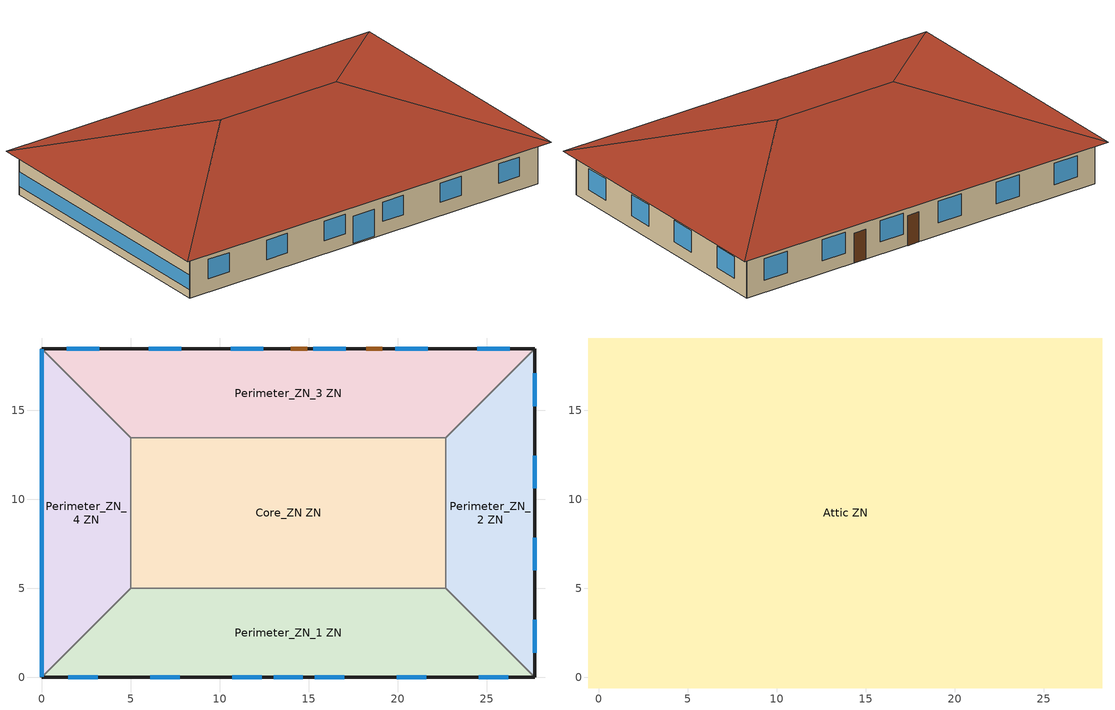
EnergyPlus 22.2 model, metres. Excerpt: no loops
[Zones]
Core_ZN ZN
 floor ground (PRM Slab on Grade Floor_Core_ZN_floor_0.73): 22.69,13.46 22.69,5 5,5 5,13.46 z0
 wall to Perimeter_ZN_2 ZN (Typical Interior Wall): 22.69,5 22.69,13.46 z0:3.05
 wall to Perimeter_ZN_3 ZN (Typical Interior Wall): 22.69,13.46 5,13.46 z0:3.05
 wall to Perimeter_ZN_1 ZN (Typical Interior Wall): 5,5 22.69,5 z0:3.05
 wall to Perimeter_ZN_4 ZN (Typical Interior Wall): 5,13.46 5,5 z0:3.05
Perimeter_ZN_1 ZN
 floor ground (PRM Slab on Grade Floor_Perimeter_ZN_1_floor_0.73): 22.69,5 27.69,0 0,0 5,5 z0
 wall outside (PRM Steel Framed Exterior Wall R-8.06): 0,0 27.69,0 z0:3.05
 wall to Perimeter_ZN_2 ZN (Typical Interior Wall): 27.69,0 22.69,5 z0:3.05
 wall to Perimeter_ZN_4 ZN (Typical Interior Wall): 5,5 0,0 z0:3.05
 window (PRM U 1.22 SHGC 0.25 VT 0.28 Simple Glazing Window U-1.22 SHGC 0.25): 13.02,0 14.67,0 z0.1:2.03; 1.48,0 3.13,0 / 6.1,0 7.75,0 / 10.71,0 12.36,0 / 15.33,0 16.98,0 / 19.94,0 21.59,0 / 24.56,0 26.21,0 z0.97:2.35
Perimeter_ZN_2 ZN
 floor ground (PRM Slab on Grade Floor_Perimeter_ZN_2_floor_0.73): 27.69,18.46 27.69,0 22.69,5 22.69,13.46 z0
 wall outside (PRM Steel Framed Exterior Wall R-8.06): 27.69,0 27.69,18.46 z0:3.05
 wall to Perimeter_ZN_3 ZN (Typical Interior Wall): 27.69,18.46 22.69,13.46 z0:3.05
 window (PRM U 1.22 SHGC 0.25 VT 0.28 Simple Glazing Window U-1.22 SHGC 0.25 1): 27.69,1.39 27.69,3.22 / 27.69,6.01 27.69,7.84 / 27.69,10.62 27.69,12.45 / 27.69,15.24 27.69,17.07 z0.9:2.42
Perimeter_ZN_3 ZN
 floor ground (PRM Slab on Grade Floor_Perimeter_ZN_3_floor_0.73): 27.69,18.46 22.69,13.46 5,13.46 0,18.46 z0
 wall outside (PRM Steel Framed Exterior Wall R-8.06): 27.69,18.46 0,18.46 z0:3.05
 wall to Perimeter_ZN_4 ZN (Typical Interior Wall): 0,18.46 5,13.46 z0:3.05
 window (PRM U 1.22 SHGC 0.25 VT 0.28 Simple Glazing Window U-1.22 SHGC 0.25 1): 26.3,18.46 24.47,18.46 / 21.68,18.46 19.85,18.46 / 17.07,18.46 15.24,18.46 / 12.45,18.46 10.62,18.46 / 7.84,18.46 6.01,18.46 / 3.22,18.46 1.39,18.46 z0.9:2.42
 door (PRM Typical Insulated Metal Door R-1.43): 14.91,18.46 14,18.46 / 19.13,18.46 18.22,18.46 z0:2.13
Perimeter_ZN_4 ZN
 floor ground (PRM Slab on Grade Floor_Perimeter_ZN_4_floor_0.73): 0,18.46 5,13.46 5,5 0,0 z0
 wall outside (PRM Steel Framed Exterior Wall R-8.06): 0,18.46 0,0 z0:3.05
 window (PRM U 1.22 SHGC 0.25 VT 0.28 Simple Glazing Window U-1.22 SHGC 0.25 2): 0,18.43 0,0.03 z0.6:1.64
Attic ZN
 floor outside (Typical Attic Soffit): 28.29,19.06 28.29,-0.6 27.69,0 27.69,18.46 z3.05; 28.29,19.06 27.69,18.46 0,18.46 -0.6,19.06 z3.05; 27.69,0 28.29,-0.6 -0.6,-0.6 0,0 z3.05; -0.6,19.06 0,18.46 0,0 -0.6,-0.6 z3.05
 floor to Core_ZN ZN (PRM IEAD Roof R-15.87 Reversed): 22.69,13.46 22.69,5 5,5 5,13.46 z3.05
 floor to Perimeter_ZN_2 ZN (PRM IEAD Roof R-15.87 Reversed): 27.69,18.46 27.69,0 22.69,5 22.69,13.46 z3.05
 floor to Perimeter_ZN_3 ZN (PRM IEAD Roof R-15.87 Reversed): 27.69,18.46 22.69,13.46 5,13.46 0,18.46 z3.05
 floor to Perimeter_ZN_1 ZN (PRM IEAD Roof R-15.87 Reversed): 22.69,5 27.69,0 0,0 5,5 z3.05
 floor to Perimeter_ZN_4 ZN (PRM IEAD Roof R-15.87 Reversed): 0,18.46 5,13.46 5,5 0,0 z3.05
 roof outside (Typical Uninsulated Wood Joist Attic Roof): 18.46,9.23,6.33 28.29,-0.6,3.05 28.29,19.06,3.05; 18.46,9.23,6.33 28.29,19.06,3.05 -0.6,19.06,3.05 9.23,9.23,6.33; 9.23,9.23,6.33 -0.6,-0.6,3.05 28.29,-0.6,3.05 18.46,9.23,6.33; 9.23,9.23,6.33 -0.6,19.06,3.05 -0.6,-0.6,3.05
[Building]
test_building: North Axis {deg}=0; Terrain=City; Loads Convergence Tolerance Value {W}=0.04; Temperature Convergence Tolerance Value {deltaC}=0.2; Solar Distribution=FullInteriorAndExterior; Maximum Number of Warmup Days=25; Minimum Number of Warmup Days=6
[Site:Location]
Tampa-MacDill AFB_FL_USA: Latitude {deg}=27.85; Longitude {deg}=-82.52; Time Zone {hr}=-5; Elevation {m}=8
[Site:GroundTemperature:FCfactorMethod]
24.2, 18.9, 15.7, 13.6, 15.5, 17.1, 21.2, 26.9, 27.6, 27.9, 27.4, 26.2
[Site:WaterMainsTemperature]
Calculation Method=Correlation; Annual Average Outdoor Air Temperature {C}=21.85; Maximum Difference In Monthly Average Outdoor Air Temperatures {deltaC}=14.3
[SizingPeriod:DesignDay] Day of Month=21; Dry-Bulb Temperature Range Modifier Type=DefaultMultipliers; Humidity Condition Type=Wetbulb; Barometric Pressure {Pa}=101229; Rain Indicator=No; Snow Indicator=No; Daylight Saving Time Indicator=No; Begin Environment Reset Mode=FullResetAtBeginEnvironment
Name | Month | Day Type | Maximum Dry-Bulb Temperature {C} | Daily Dry-Bulb Temperature Range {deltaC} | Wetbulb or DewPoint at Maximum Dry-Bulb {C} | Wind Speed {m/s} | Wind Direction {deg} | Solar Model Indicator | ASHRAE Clear Sky Optical Depth for Beam Irradiance (taub) | ASHRAE Clear Sky Optical Depth for Diffuse Irradiance (taud) | Sky Clearness
Tampa-MacDill.AFB_FL_USA Ann Clg .4% Condns DB=>MWB | 8 | SummerDesignDay | 33.9 | 7.9 | 25.1 | 3.1 | 270 | ASHRAETau | 0.491 | 2.016
Tampa-MacDill.AFB_FL_USA Ann Htg 99.6% Condns DB | 1 | WinterDesignDay | 4.6 | 0 | 4.6 | 2.5 | 10 | ASHRAEClearSky |  |  | 0
[Material] Thermal Absorptance=0.9
Name | Roughness | Thickness {m} | Conductivity {W/m-K} | Density {kg/m3} | Specific Heat {J/kg-K} | Solar Absorptance | Visible Absorptance
5/8 in. Gypsum Board | MediumSmooth | 0.0159 | 0.16 | 800 | 1090 | 0.7 | 0.7
5/8 in. Plywood | Smooth | 0.0159 | 0.12 | 544 | 1210 | 0.7 | 0.7
Asphalt Shingles | VeryRough | 0.0032 | 0.04 | 1120 | 1260 | 0.7 | 0.7
F08 Metal surface; Metal Roof Surface | Smooth | 0.0008 | 45.28 | 7824 | 500 | 0.7 | 0.7
G01 13mm gypsum board | Smooth | 0.0127 | 0.16 | 800 | 1090 | 0.7 | 0.5
Roof Membrane | VeryRough | 0.0095 | 0.16 | 1121.29 | 1460 | 0.7 | 0.7
Std Wood 6inch | MediumSmooth | 0.15 | 0.12 | 540 | 1210 | 0.7 | 0.7
Stucco - 3/8 in. | Smooth | 0.009652 | 0.721197 | 1855.1 | 837.36 | 0 | 0
[Material:NoMass] Roughness=Smooth; Thermal Absorptance=0.9; Solar Absorptance=0.7; Visible Absorptance=0.7
Name | Thermal Resistance {m2-K/W}
Typical Insulation R-0.58 1 | 0.101875
Typical Insulation R-14.76 | 2.59864
Typical Insulation R-6.01 | 1.05842
[WindowMaterial:SimpleGlazingSystem] U-Factor {W/m2-K}=6.92748; Solar Heat Gain Coefficient=0.25; Visible Transmittance=0.28
PRM U 1.22 SHGC 0.25 VT 0.28 Simple Glazing U-1.22 SHGC 0.25; PRM U 1.22 SHGC 0.25 VT 0.28 Simple Glazing U-1.22 SHGC 0.25 1; PRM U 1.22 SHGC 0.25 VT 0.28 Simple Glazing U-1.22 SHGC 0.25 2
[Construction]
InteriorFurnishings: Std Wood 6inch
PRM IEAD Roof R-15.87 Reversed: Metal Roof Surface, Typical Insulation R-14.76, Roof Membrane
PRM Steel Framed Exterior Wall R-8.06: Stucco - 3/8 in., 5/8 in. Gypsum Board, Typical Insulation R-6.01, 5/8 in. Gypsum Board
PRM Typical Insulated Metal Door R-1.43: F08 Metal surface, Typical Insulation R-0.58 1
PRM U 1.22 SHGC 0.25 VT 0.28 Simple Glazing Window U-1.22 SHGC 0.25: PRM U 1.22 SHGC 0.25 VT 0.28 Simple Glazing U-1.22 SHGC 0.25
PRM U 1.22 SHGC 0.25 VT 0.28 Simple Glazing Window U-1.22 SHGC 0.25 1: PRM U 1.22 SHGC 0.25 VT 0.28 Simple Glazing U-1.22 SHGC 0.25 1
PRM U 1.22 SHGC 0.25 VT 0.28 Simple Glazing Window U-1.22 SHGC 0.25 2: PRM U 1.22 SHGC 0.25 VT 0.28 Simple Glazing U-1.22 SHGC 0.25 2
Typical Attic Soffit: 5/8 in. Plywood
Typical Interior Wall: G01 13mm gypsum board, G01 13mm gypsum board
Typical Uninsulated Wood Joist Attic Roof: Asphalt Shingles, 5/8 in. Plywood
[Construction:FfactorGroundFloor] F-Factor {W/m-K}=1.26344
Name | Area {m2} | PerimeterExposed {m}
PRM Slab on Grade Floor_Core_ZN_floor_0.73 | 149.6574 | 0
PRM Slab on Grade Floor_Perimeter_ZN_1_floor_0.73; PRM Slab on Grade Floor_Perimeter_ZN_3_floor_0.73 | 113.45 | 27.69
PRM Slab on Grade Floor_Perimeter_ZN_2_floor_0.73; PRM Slab on Grade Floor_Perimeter_ZN_4_floor_0.73 | 67.3 | 18.46
[Zone] Multiplier=1
Name | Part of Total Floor Area
Attic ZN | No
Core_ZN ZN; Perimeter_ZN_1 ZN; Perimeter_ZN_2 ZN; Perimeter_ZN_3 ZN; Perimeter_ZN_4 ZN | Yes
[InternalMass] Construction=InteriorFurnishings
Name | Zone or ZoneList | Surface Area {m2}
Attic Mass | Attic ZN | 1135.95
Core_ZN Mass | Core_ZN ZN | 299.3148
Perimeter_ZN_1 Mass | Perimeter_ZN_1 ZN | 226.9
Perimeter_ZN_2 Mass | Perimeter_ZN_2 ZN | 134.6
Perimeter_ZN_3 Mass | Perimeter_ZN_3 ZN | 226.9
Perimeter_ZN_4 Mass | Perimeter_ZN_4 ZN | 134.6
[ZoneInfiltration:DesignFlowRate] Temperature Term Coefficient=0; Velocity Squared Term Coefficient=0
Name | Zone or ZoneList or Space or SpaceList | Schedule | Design Flow Rate Calculation Method | Design Flow Rate {m3/s} | Constant Term Coefficient | Velocity Term Coefficient | Flow Rate per Exterior Surface Area {m3/s-m2}
Core_ZN Infiltration | Core_ZN ZN | Always On Discrete | Flow/Zone | 0 | 0 | 0.224
entry door Infiltration | Perimeter_ZN_1 ZN | OfficeSmall INFIL_Door_Opening_SCH | Flow/Zone | 0.129785 | 1 | 0
Perimeter_ZN_1 Infiltration | Perimeter_ZN_1 ZN | OfficeSmall INFIL_QUARTER_ON_SCH | Flow/ExteriorWallArea |  | 0 | 0.224 | 0.00263796
Perimeter_ZN_2 Infiltration | Perimeter_ZN_2 ZN | OfficeSmall INFIL_QUARTER_ON_SCH | Flow/ExteriorWallArea |  | 0 | 0.224 | 0.00263796
Perimeter_ZN_3 Infiltration | Perimeter_ZN_3 ZN | OfficeSmall INFIL_QUARTER_ON_SCH | Flow/ExteriorWallArea |  | 0 | 0.224 | 0.00263796
Perimeter_ZN_4 Infiltration | Perimeter_ZN_4 ZN | OfficeSmall INFIL_QUARTER_ON_SCH | Flow/ExteriorWallArea |  | 0 | 0.224 | 0.00263796
[AvailabilityManager:NightCycle] Applicability Schedule=Always On Discrete; Control Type=CycleOnAny; Thermostat Tolerance {deltaC}=1; Cycling Run Time Control Type=FixedRunTime; Cycling Run Time {s}=1800
Name | Fan Schedule
Availability Manager Night Cycle 6 | Core_ZN ZN PSZ-HP Occ Sch
Availability Manager Night Cycle 7 | Perimeter_ZN_1 ZN PSZ-HP Occ Sch
Availability Manager Night Cycle 8 | Perimeter_ZN_2 ZN PSZ-HP Occ Sch
Availability Manager Night Cycle 9 | Perimeter_ZN_3 ZN PSZ-HP Occ Sch
Availability Manager Night Cycle 10 | Perimeter_ZN_4 ZN PSZ-HP Occ Sch
[AvailabilityManager:Scheduled] Schedule=Always On Discrete
Core_ZN ZN PSZ-HP OA System Availability Manager; Perimeter_ZN_1 ZN PSZ-HP OA System Availability Manager; Perimeter_ZN_2 ZN PSZ-HP OA System Availability Manager; Perimeter_ZN_3 ZN PSZ-HP OA System Availability Manager; Perimeter_ZN_4 ZN PSZ-HP OA System Availability Manager
[Exterior:Lights]
NonDimming Exterior Lights Def: Schedule=OfficeSmall Exterior_Lgt_ALWAYS_ON; Design Level {W}=1582.575; Control Option=AstronomicalClock
[Space] Ceiling Height=autocalculate; Volume=autocalculate; Floor Area {m2}=autocalculate; Space Type=OFFICE_OPEN_PLAN; Tag 1=OFFICE_BUILDINGS_OFFICE_SPACE; Tag 2=OFFICE
Name | Zone
Perimeter_ZN_2 ZN_space | Perimeter_ZN_2 ZN
Core_ZN ZN_space | Core_ZN ZN
Perimeter_ZN_1 ZN_space | Perimeter_ZN_1 ZN
Perimeter_ZN_3 ZN_space | Perimeter_ZN_3 ZN
Perimeter_ZN_4 ZN_space | Perimeter_ZN_4 ZN
[Schedule:Day:Interval]
Core_ZN ZN PSZ-HP Occ Sch Default; Perimeter_ZN_1 ZN PSZ-HP Occ Sch Default; Perimeter_ZN_2 ZN PSZ-HP Occ Sch Default; Perimeter_ZN_3 ZN PSZ-HP Occ Sch Default; Perimeter_ZN_4 ZN PSZ-HP Occ Sch Default: No, 06:00, 0, 22:00, 1, 24:00, 0
Core_ZN ZN PSZ-HP Occ Sch Summer Design Day; Core_ZN ZN PSZ-HP Occ Sch Winter Design Day; OfficeSmall Exterior_Lgt_ALWAYS_ON Default; OfficeSmall Exterior_Lgt_ALWAYS_ON Summer Design Day; OfficeSmall Exterior_Lgt_ALWAYS_ON Winter Design Day; OfficeSmall INFIL_QUARTER_ON_SCH Default; Perimeter_ZN_1 Infiltration Summer Design Day 1; Perimeter_ZN_1 Infiltration Winter Design Day 1; Perimeter_ZN_1 ZN PSZ-HP Occ Sch Summer Design Day; Perimeter_ZN_1 ZN PSZ-HP Occ Sch Winter Design Day; Perimeter_ZN_2 ZN PSZ-HP Occ Sch Summer Design Day; Perimeter_ZN_2 ZN PSZ-HP Occ Sch Winter Design Day; Perimeter_ZN_3 ZN PSZ-HP Occ Sch Summer Design Day; Perimeter_ZN_3 ZN PSZ-HP Occ Sch Winter Design Day; Perimeter_ZN_4 Infiltration Summer Design Day 1; Perimeter_ZN_4 Infiltration Winter Design Day 1; Perimeter_ZN_4 ZN PSZ-HP Occ Sch Summer Design Day; Perimeter_ZN_4 ZN PSZ-HP Occ Sch Winter Design Day: No, 24:00, 1
Core_ZN ZN PSZ-HP Occ Sch Sunday; OfficeSmall INFIL_Door_Opening_SCH Default; Perimeter_ZN_1 ZN PSZ-HP Occ Sch Sunday; Perimeter_ZN_2 ZN PSZ-HP Occ Sch Sunday; Perimeter_ZN_3 ZN PSZ-HP Occ Sch Sunday; Perimeter_ZN_4 ZN PSZ-HP Occ Sch Sunday: No, 24:00, 0
OfficeSmall INFIL_Door_Opening_SCH Wkdy Day: No, 06:00, 0, 07:00, 0.144, 08:00, 1, 12:00, 0.144, 13:00, 1, 17:00, 0.144, 18:00, 1, 19:00, 0.144, 24:00, 0
OfficeSmall INFIL_QUARTER_ON_SCH SmrDsn|Wkdy Day: No, 07:00, 1, 19:00, 0.25, 24:00, 1
OfficeSmall INFIL_QUARTER_ON_SCH WntrDsn|Sat Day: No, 07:00, 1, 18:00, 0.25, 24:00, 1
[Schedule:Week:Daily]
Core_ZN ZN PSZ-HP Occ Sch Week Rule - Jan1-Dec31: Core_ZN ZN PSZ-HP Occ Sch Sunday, Core_ZN ZN PSZ-HP Occ Sch Default, Core_ZN ZN PSZ-HP Occ Sch Default, Core_ZN ZN PSZ-HP Occ Sch Default, Core_ZN ZN PSZ-HP Occ Sch Default, Core_ZN ZN PSZ-HP Occ Sch Default, Core_ZN ZN PSZ-HP Occ Sch Sunday, Core_ZN ZN PSZ-HP Occ Sch Default, Core_ZN ZN PSZ-HP Occ Sch Summer Design Day, Core_ZN ZN PSZ-HP Occ Sch Winter Design Day, Core_ZN ZN PSZ-HP Occ Sch Default, Core_ZN ZN PSZ-HP Occ Sch Default
OfficeSmall Exterior_Lgt_ALWAYS_ON Week Rule - Jan1-Dec31: OfficeSmall Exterior_Lgt_ALWAYS_ON Default, OfficeSmall Exterior_Lgt_ALWAYS_ON Default, OfficeSmall Exterior_Lgt_ALWAYS_ON Default, OfficeSmall Exterior_Lgt_ALWAYS_ON Default, OfficeSmall Exterior_Lgt_ALWAYS_ON Default, OfficeSmall Exterior_Lgt_ALWAYS_ON Default, OfficeSmall Exterior_Lgt_ALWAYS_ON Default, OfficeSmall Exterior_Lgt_ALWAYS_ON Default, OfficeSmall Exterior_Lgt_ALWAYS_ON Summer Design Day, OfficeSmall Exterior_Lgt_ALWAYS_ON Winter Design Day, OfficeSmall Exterior_Lgt_ALWAYS_ON Default, OfficeSmall Exterior_Lgt_ALWAYS_ON Default
OfficeSmall INFIL_Door_Opening_SCH Week Rule - Jan1-Dec31: OfficeSmall INFIL_Door_Opening_SCH Default, OfficeSmall INFIL_Door_Opening_SCH Wkdy Day, OfficeSmall INFIL_Door_Opening_SCH Wkdy Day, OfficeSmall INFIL_Door_Opening_SCH Wkdy Day, OfficeSmall INFIL_Door_Opening_SCH Wkdy Day, OfficeSmall INFIL_Door_Opening_SCH Wkdy Day, OfficeSmall INFIL_Door_Opening_SCH Default, OfficeSmall INFIL_Door_Opening_SCH Default, Perimeter_ZN_1 Infiltration Summer Design Day 1, Perimeter_ZN_1 Infiltration Winter Design Day 1, OfficeSmall INFIL_Door_Opening_SCH Default, OfficeSmall INFIL_Door_Opening_SCH Default
OfficeSmall INFIL_QUARTER_ON_SCH Week Rule - Jan1-Dec31: OfficeSmall INFIL_QUARTER_ON_SCH Default, OfficeSmall INFIL_QUARTER_ON_SCH SmrDsn|Wkdy Day, OfficeSmall INFIL_QUARTER_ON_SCH SmrDsn|Wkdy Day, OfficeSmall INFIL_QUARTER_ON_SCH SmrDsn|Wkdy Day, OfficeSmall INFIL_QUARTER_ON_SCH SmrDsn|Wkdy Day, OfficeSmall INFIL_QUARTER_ON_SCH SmrDsn|Wkdy Day, OfficeSmall INFIL_QUARTER_ON_SCH WntrDsn|Sat Day, OfficeSmall INFIL_QUARTER_ON_SCH Default, Perimeter_ZN_4 Infiltration Summer Design Day 1, Perimeter_ZN_4 Infiltration Winter Design Day 1, OfficeSmall INFIL_QUARTER_ON_SCH Default, OfficeSmall INFIL_QUARTER_ON_SCH Default
Perimeter_ZN_1 ZN PSZ-HP Occ Sch Week Rule - Jan1-Dec31: Perimeter_ZN_1 ZN PSZ-HP Occ Sch Sunday, Perimeter_ZN_1 ZN PSZ-HP Occ Sch Default, Perimeter_ZN_1 ZN PSZ-HP Occ Sch Default, Perimeter_ZN_1 ZN PSZ-HP Occ Sch Default, Perimeter_ZN_1 ZN PSZ-HP Occ Sch Default, Perimeter_ZN_1 ZN PSZ-HP Occ Sch Default, Perimeter_ZN_1 ZN PSZ-HP Occ Sch Sunday, Perimeter_ZN_1 ZN PSZ-HP Occ Sch Default, Perimeter_ZN_1 ZN PSZ-HP Occ Sch Summer Design Day, Perimeter_ZN_1 ZN PSZ-HP Occ Sch Winter Design Day, Perimeter_ZN_1 ZN PSZ-HP Occ Sch Default, Perimeter_ZN_1 ZN PSZ-HP Occ Sch Default
Perimeter_ZN_2 ZN PSZ-HP Occ Sch Week Rule - Jan1-Dec31: Perimeter_ZN_2 ZN PSZ-HP Occ Sch Sunday, Perimeter_ZN_2 ZN PSZ-HP Occ Sch Default, Perimeter_ZN_2 ZN PSZ-HP Occ Sch Default, Perimeter_ZN_2 ZN PSZ-HP Occ Sch Default, Perimeter_ZN_2 ZN PSZ-HP Occ Sch Default, Perimeter_ZN_2 ZN PSZ-HP Occ Sch Default, Perimeter_ZN_2 ZN PSZ-HP Occ Sch Sunday, Perimeter_ZN_2 ZN PSZ-HP Occ Sch Default, Perimeter_ZN_2 ZN PSZ-HP Occ Sch Summer Design Day, Perimeter_ZN_2 ZN PSZ-HP Occ Sch Winter Design Day, Perimeter_ZN_2 ZN PSZ-HP Occ Sch Default, Perimeter_ZN_2 ZN PSZ-HP Occ Sch Default
Perimeter_ZN_3 ZN PSZ-HP Occ Sch Week Rule - Jan1-Dec31: Perimeter_ZN_3 ZN PSZ-HP Occ Sch Sunday, Perimeter_ZN_3 ZN PSZ-HP Occ Sch Default, Perimeter_ZN_3 ZN PSZ-HP Occ Sch Default, Perimeter_ZN_3 ZN PSZ-HP Occ Sch Default, Perimeter_ZN_3 ZN PSZ-HP Occ Sch Default, Perimeter_ZN_3 ZN PSZ-HP Occ Sch Default, Perimeter_ZN_3 ZN PSZ-HP Occ Sch Sunday, Perimeter_ZN_3 ZN PSZ-HP Occ Sch Default, Perimeter_ZN_3 ZN PSZ-HP Occ Sch Summer Design Day, Perimeter_ZN_3 ZN PSZ-HP Occ Sch Winter Design Day, Perimeter_ZN_3 ZN PSZ-HP Occ Sch Default, Perimeter_ZN_3 ZN PSZ-HP Occ Sch Default
Perimeter_ZN_4 ZN PSZ-HP Occ Sch Week Rule - Jan1-Dec31: Perimeter_ZN_4 ZN PSZ-HP Occ Sch Sunday, Perimeter_ZN_4 ZN PSZ-HP Occ Sch Default, Perimeter_ZN_4 ZN PSZ-HP Occ Sch Default, Perimeter_ZN_4 ZN PSZ-HP Occ Sch Default, Perimeter_ZN_4 ZN PSZ-HP Occ Sch Default, Perimeter_ZN_4 ZN PSZ-HP Occ Sch Default, Perimeter_ZN_4 ZN PSZ-HP Occ Sch Sunday, Perimeter_ZN_4 ZN PSZ-HP Occ Sch Default, Perimeter_ZN_4 ZN PSZ-HP Occ Sch Summer Design Day, Perimeter_ZN_4 ZN PSZ-HP Occ Sch Winter Design Day, Perimeter_ZN_4 ZN PSZ-HP Occ Sch Default, Perimeter_ZN_4 ZN PSZ-HP Occ Sch Default
[Schedule:Year]
Core_ZN ZN PSZ-HP Occ Sch: Core_ZN ZN PSZ-HP Occ Sch Week Rule - Jan1-Dec31, 1, 1, 12, 31
OfficeSmall Exterior_Lgt_ALWAYS_ON: OfficeSmall Exterior_Lgt_ALWAYS_ON Week Rule - Jan1-Dec31, 1, 1, 12, 31
OfficeSmall INFIL_Door_Opening_SCH: OfficeSmall INFIL_Door_Opening_SCH Week Rule - Jan1-Dec31, 1, 1, 12, 31
OfficeSmall INFIL_QUARTER_ON_SCH: OfficeSmall INFIL_QUARTER_ON_SCH Week Rule - Jan1-Dec31, 1, 1, 12, 31
Perimeter_ZN_1 ZN PSZ-HP Occ Sch: Perimeter_ZN_1 ZN PSZ-HP Occ Sch Week Rule - Jan1-Dec31, 1, 1, 12, 31
Perimeter_ZN_2 ZN PSZ-HP Occ Sch: Perimeter_ZN_2 ZN PSZ-HP Occ Sch Week Rule - Jan1-Dec31, 1, 1, 12, 31
Perimeter_ZN_3 ZN PSZ-HP Occ Sch: Perimeter_ZN_3 ZN PSZ-HP Occ Sch Week Rule - Jan1-Dec31, 1, 1, 12, 31
Perimeter_ZN_4 ZN PSZ-HP Occ Sch: Perimeter_ZN_4 ZN PSZ-HP Occ Sch Week Rule - Jan1-Dec31, 1, 1, 12, 31
[Schedule:Constant]
Always On Discrete: Always On Discrete Limits, 1
